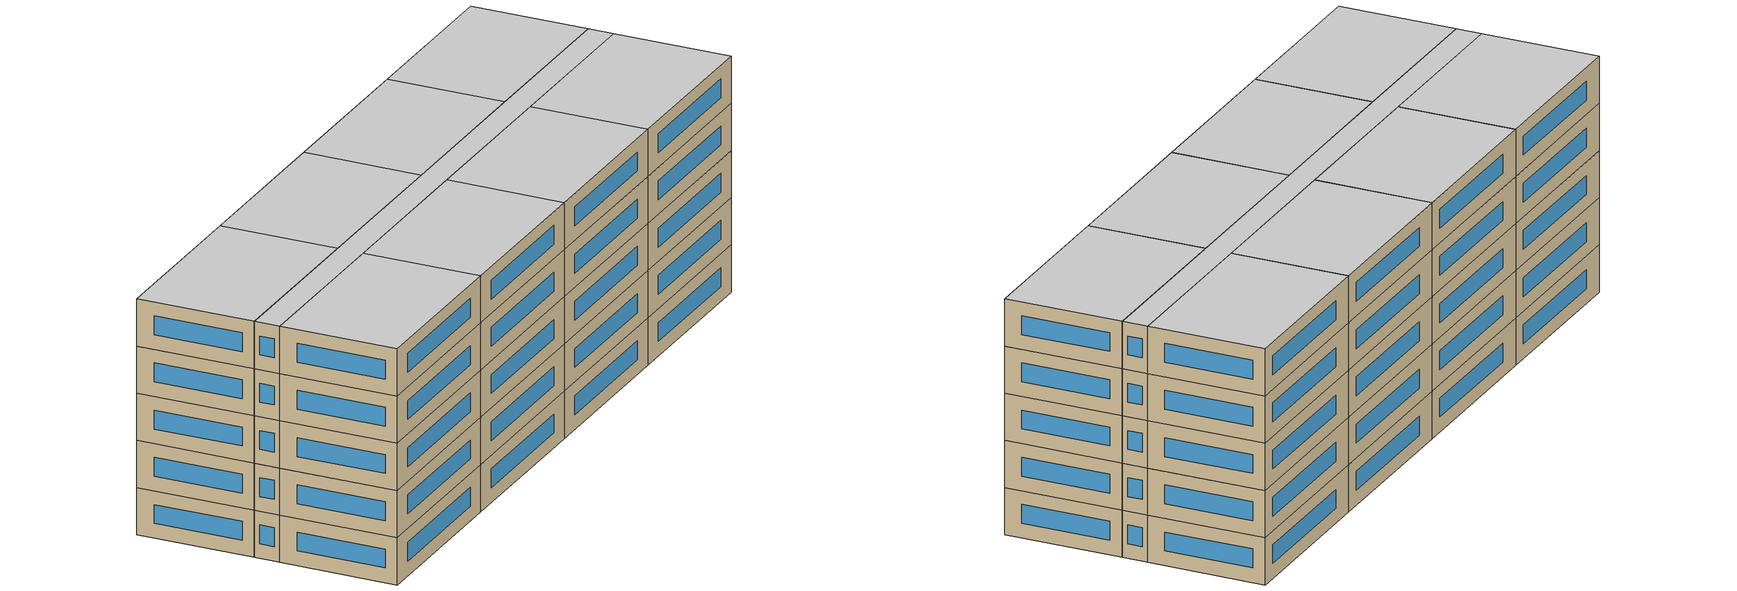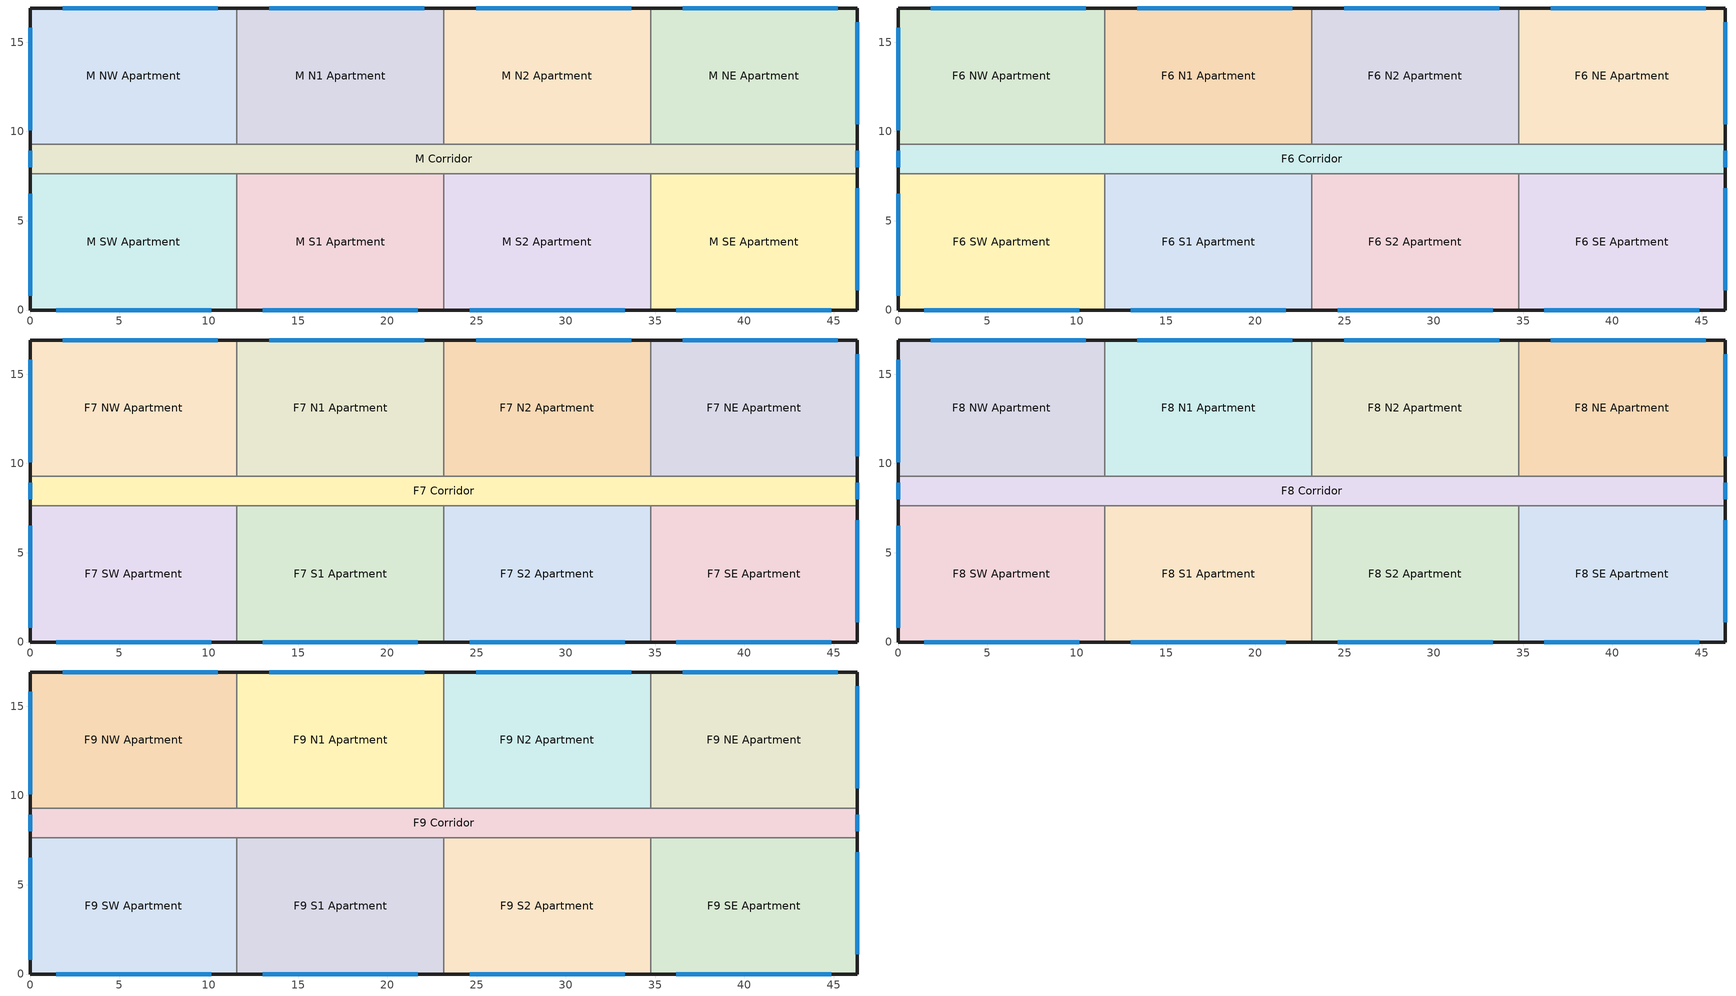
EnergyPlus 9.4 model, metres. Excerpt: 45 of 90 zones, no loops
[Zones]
M N1 Apartment
 floor to F4 N1 Apartment (int_slab_floor): 11.58,16.92 23.16,16.92 23.16,9.3 11.58,9.3 z12.19
 wall outside (res_ext_wall): 23.16,16.92 11.58,16.92 z12.19:15.24
 wall to M N2 Apartment (int_wall): 23.16,9.3 23.16,16.92 z12.19:15.24
 wall to M Corridor (int_wall): 11.58,9.3 23.16,9.3 z12.19:15.24
 window (Window_U_0.41_SHGC_0.38): 22.08,16.92 13.4,16.92 z13.15:14.36
M N2 Apartment
 floor to F4 N2 Apartment (int_slab_floor): 23.16,16.92 34.75,16.92 34.75,9.3 23.16,9.3 z12.19
 wall outside (res_ext_wall): 34.75,16.92 23.16,16.92 z12.19:15.24
 wall to M NE Apartment (int_wall): 34.75,9.3 34.75,16.92 z12.19:15.24
 wall to M Corridor (int_wall): 23.16,9.3 34.75,9.3 z12.19:15.24
 window (Window_U_0.41_SHGC_0.38): 33.66,16.92 24.98,16.92 z13.15:14.36
M NE Apartment
 floor to F4 NE Apartment (int_slab_floor): 34.75,16.92 46.33,16.92 46.33,9.3 34.75,9.3 z12.19
 wall outside (res_ext_wall): 46.33,9.3 46.33,16.92 34.75,16.92 z12.19:15.24
 wall to M Corridor (int_wall): 34.75,9.3 46.33,9.3 z12.19:15.24
 window (Window_U_0.41_SHGC_0.38): 45.25,16.92 36.56,16.92 / 46.33,10.4 46.33,16.11 z13.15:14.36
M NW Apartment
 floor to F4 NW Apartment (int_slab_floor): 0,16.92 11.58,16.92 11.58,9.3 0,9.3 z12.19
 wall outside (res_ext_wall): 11.58,16.92 0,16.92 0,9.3 z12.19:15.24
 wall to M N1 Apartment (int_wall): 11.58,9.3 11.58,16.92 z12.19:15.24
 wall to M Corridor (int_wall): 0,9.3 11.58,9.3 z12.19:15.24
 window (Window_U_0.41_SHGC_0.38): 10.5,16.92 1.81,16.92 / 0,15.8 0,10.08 z13.15:14.36
M S1 Apartment
 floor to F4 S1 Apartment (int_slab_floor): 11.58,7.62 23.16,7.62 23.16,0 11.58,0 z12.19
 wall outside (res_ext_wall): 11.58,0 23.16,0 z12.19:15.24
 wall to M S2 Apartment (int_wall): 23.16,0 23.16,7.62 z12.19:15.24
 wall to M Corridor (int_wall): 23.16,7.62 11.58,7.62 z12.19:15.24
 window (Window_U_0.41_SHGC_0.38): 13.03,0 21.72,0 z13.15:14.36
M S2 Apartment
 floor to F4 S2 Apartment (int_slab_floor): 23.16,7.62 34.75,7.62 34.75,0 23.16,0 z12.19
 wall outside (res_ext_wall): 23.16,0 34.75,0 z12.19:15.24
 wall to M SE Apartment (int_wall): 34.75,0 34.75,7.62 z12.19:15.24
 wall to M Corridor (int_wall): 34.75,7.62 23.16,7.62 z12.19:15.24
 window (Window_U_0.41_SHGC_0.38): 24.61,0 33.3,0 z13.15:14.36
M SE Apartment
 floor to F4 SE Apartment (int_slab_floor): 34.75,7.62 46.33,7.62 46.33,0 34.75,0 z12.19
 wall outside (res_ext_wall): 34.75,0 46.33,0 46.33,7.62 z12.19:15.24
 wall to M Corridor (int_wall): 46.33,7.62 34.75,7.62 z12.19:15.24
 window (Window_U_0.41_SHGC_0.38): 36.19,0 44.88,0 / 46.33,1.1 46.33,6.81 z13.15:14.36
M SW Apartment
 floor to F4 SW Apartment (int_slab_floor): 0,7.62 11.58,7.62 11.58,0 0,0 z12.19
 wall outside (res_ext_wall): 0,7.62 0,0 11.58,0 z12.19:15.24
 wall to M S1 Apartment (int_wall): 11.58,0 11.58,7.62 z12.19:15.24
 wall to M Corridor (int_wall): 11.58,7.62 0,7.62 z12.19:15.24
 window (Window_U_0.41_SHGC_0.38): 0,6.5 0,0.79 / 1.45,0 10.13,0 z13.15:14.36
M Corridor
 floor to F4 Corridor (int_slab_floor): 0,9.3 46.33,9.3 46.33,7.62 0,7.62 z12.19
 wall outside (res_ext_wall): 46.33,7.62 46.33,9.3 / 0,9.3 0,7.62 z12.19:15.24
 window (Window_U_0.41_SHGC_0.38): 0,8.91 0,8 / 46.33,8 46.33,8.91 z13.15:14.36
F6 N1 Apartment
 floor to M N1 Apartment (int_slab_floor): 11.58,16.92 23.16,16.92 23.16,9.3 11.58,9.3 z15.24
 wall outside (res_ext_wall): 23.16,16.92 11.58,16.92 z15.24:18.29
 wall to F6 N2 Apartment (int_wall): 23.16,9.3 23.16,16.92 z15.24:18.29
 wall to F6 Corridor (int_wall): 11.58,9.3 23.16,9.3 z15.24:18.29
 window (Window_U_0.41_SHGC_0.38): 22.08,16.92 13.4,16.92 z16.19:17.41
F6 N2 Apartment
 floor to M N2 Apartment (int_slab_floor): 23.16,16.92 34.75,16.92 34.75,9.3 23.16,9.3 z15.24
 wall outside (res_ext_wall): 34.75,16.92 23.16,16.92 z15.24:18.29
 wall to F6 NE Apartment (int_wall): 34.75,9.3 34.75,16.92 z15.24:18.29
 wall to F6 Corridor (int_wall): 23.16,9.3 34.75,9.3 z15.24:18.29
 window (Window_U_0.41_SHGC_0.38): 33.66,16.92 24.98,16.92 z16.19:17.41
F6 NE Apartment
 floor to M NE Apartment (int_slab_floor): 34.75,16.92 46.33,16.92 46.33,9.3 34.75,9.3 z15.24
 wall outside (res_ext_wall): 46.33,9.3 46.33,16.92 34.75,16.92 z15.24:18.29
 wall to F6 Corridor (int_wall): 34.75,9.3 46.33,9.3 z15.24:18.29
 window (Window_U_0.41_SHGC_0.38): 45.25,16.92 36.56,16.92 / 46.33,10.4 46.33,16.11 z16.19:17.41
F6 NW Apartment
 floor to M NW Apartment (int_slab_floor): 0,16.92 11.58,16.92 11.58,9.3 0,9.3 z15.24
 wall outside (res_ext_wall): 11.58,16.92 0,16.92 0,9.3 z15.24:18.29
 wall to F6 N1 Apartment (int_wall): 11.58,9.3 11.58,16.92 z15.24:18.29
 wall to F6 Corridor (int_wall): 0,9.3 11.58,9.3 z15.24:18.29
 window (Window_U_0.41_SHGC_0.38): 10.5,16.92 1.81,16.92 / 0,15.8 0,10.08 z16.19:17.41
F6 S1 Apartment
 floor to M S1 Apartment (int_slab_floor): 11.58,7.62 23.16,7.62 23.16,0 11.58,0 z15.24
 wall outside (res_ext_wall): 11.58,0 23.16,0 z15.24:18.29
 wall to F6 S2 Apartment (int_wall): 23.16,0 23.16,7.62 z15.24:18.29
 wall to F6 Corridor (int_wall): 23.16,7.62 11.58,7.62 z15.24:18.29
 window (Window_U_0.41_SHGC_0.38): 13.03,0 21.72,0 z16.19:17.41
F6 S2 Apartment
 floor to M S2 Apartment (int_slab_floor): 23.16,7.62 34.75,7.62 34.75,0 23.16,0 z15.24
 wall outside (res_ext_wall): 23.16,0 34.75,0 z15.24:18.29
 wall to F6 SE Apartment (int_wall): 34.75,0 34.75,7.62 z15.24:18.29
 wall to F6 Corridor (int_wall): 34.75,7.62 23.16,7.62 z15.24:18.29
 window (Window_U_0.41_SHGC_0.38): 24.61,0 33.3,0 z16.19:17.41
F6 SE Apartment
 floor to M SE Apartment (int_slab_floor): 34.75,7.62 46.33,7.62 46.33,0 34.75,0 z15.24
 wall outside (res_ext_wall): 34.75,0 46.33,0 46.33,7.62 z15.24:18.29
 wall to F6 Corridor (int_wall): 46.33,7.62 34.75,7.62 z15.24:18.29
 window (Window_U_0.41_SHGC_0.38): 36.19,0 44.88,0 / 46.33,1.1 46.33,6.81 z16.19:17.41
F6 SW Apartment
 floor to M SW Apartment (int_slab_floor): 0,7.62 11.58,7.62 11.58,0 0,0 z15.24
 wall outside (res_ext_wall): 0,7.62 0,0 11.58,0 z15.24:18.29
 wall to F6 S1 Apartment (int_wall): 11.58,0 11.58,7.62 z15.24:18.29
 wall to F6 Corridor (int_wall): 11.58,7.62 0,7.62 z15.24:18.29
 window (Window_U_0.41_SHGC_0.38): 0,6.5 0,0.79 / 1.45,0 10.13,0 z16.19:17.41
F6 Corridor
 floor to M Corridor (int_slab_floor): 0,9.3 46.33,9.3 46.33,7.62 0,7.62 z15.24
 wall outside (res_ext_wall): 46.33,7.62 46.33,9.3 / 0,9.3 0,7.62 z15.24:18.29
 window (Window_U_0.41_SHGC_0.38): 0,8.91 0,8 / 46.33,8 46.33,8.91 z16.19:17.41
F7 N1 Apartment
 floor to F6 N1 Apartment (int_slab_floor): 11.58,16.92 23.16,16.92 23.16,9.3 11.58,9.3 z18.29
 wall outside (res_ext_wall): 23.16,16.92 11.58,16.92 z18.29:21.33
 wall to F7 N2 Apartment (int_wall): 23.16,9.3 23.16,16.92 z18.29:21.33
 wall to F7 Corridor (int_wall): 11.58,9.3 23.16,9.3 z18.29:21.33
 window (Window_U_0.41_SHGC_0.38): 22.08,16.92 13.4,16.92 z19.24:20.46
F7 N2 Apartment
 floor to F6 N2 Apartment (int_slab_floor): 23.16,16.92 34.75,16.92 34.75,9.3 23.16,9.3 z18.29
 wall outside (res_ext_wall): 34.75,16.92 23.16,16.92 z18.29:21.33
 wall to F7 NE Apartment (int_wall): 34.75,9.3 34.75,16.92 z18.29:21.33
 wall to F7 Corridor (int_wall): 23.16,9.3 34.75,9.3 z18.29:21.33
 window (Window_U_0.41_SHGC_0.38): 33.66,16.92 24.98,16.92 z19.24:20.46
F7 NE Apartment
 floor to F6 NE Apartment (int_slab_floor): 34.75,16.92 46.33,16.92 46.33,9.3 34.75,9.3 z18.29
 wall outside (res_ext_wall): 46.33,9.3 46.33,16.92 34.75,16.92 z18.29:21.33
 wall to F7 Corridor (int_wall): 34.75,9.3 46.33,9.3 z18.29:21.33
 window (Window_U_0.41_SHGC_0.38): 45.25,16.92 36.56,16.92 / 46.33,10.4 46.33,16.11 z19.24:20.46
F7 NW Apartment
 floor to F6 NW Apartment (int_slab_floor): 0,16.92 11.58,16.92 11.58,9.3 0,9.3 z18.29
 wall outside (res_ext_wall): 11.58,16.92 0,16.92 0,9.3 z18.29:21.33
 wall to F7 N1 Apartment (int_wall): 11.58,9.3 11.58,16.92 z18.29:21.33
 wall to F7 Corridor (int_wall): 0,9.3 11.58,9.3 z18.29:21.33
 window (Window_U_0.41_SHGC_0.38): 10.5,16.92 1.81,16.92 / 0,15.8 0,10.08 z19.24:20.46
F7 S1 Apartment
 floor to F6 S1 Apartment (int_slab_floor): 11.58,7.62 23.16,7.62 23.16,0 11.58,0 z18.29
 wall outside (res_ext_wall): 11.58,0 23.16,0 z18.29:21.33
 wall to F7 S2 Apartment (int_wall): 23.16,0 23.16,7.62 z18.29:21.33
 wall to F7 Corridor (int_wall): 23.16,7.62 11.58,7.62 z18.29:21.33
 window (Window_U_0.41_SHGC_0.38): 13.03,0 21.72,0 z19.24:20.46
F7 S2 Apartment
 floor to F6 S2 Apartment (int_slab_floor): 23.16,7.62 34.75,7.62 34.75,0 23.16,0 z18.29
 wall outside (res_ext_wall): 23.16,0 34.75,0 z18.29:21.33
 wall to F7 SE Apartment (int_wall): 34.75,0 34.75,7.62 z18.29:21.33
 wall to F7 Corridor (int_wall): 34.75,7.62 23.16,7.62 z18.29:21.33
 window (Window_U_0.41_SHGC_0.38): 24.61,0 33.3,0 z19.24:20.46
F7 SE Apartment
 floor to F6 SE Apartment (int_slab_floor): 34.75,7.62 46.33,7.62 46.33,0 34.75,0 z18.29
 wall outside (res_ext_wall): 34.75,0 46.33,0 46.33,7.62 z18.29:21.33
 wall to F7 Corridor (int_wall): 46.33,7.62 34.75,7.62 z18.29:21.33
 window (Window_U_0.41_SHGC_0.38): 36.19,0 44.88,0 / 46.33,1.1 46.33,6.81 z19.24:20.46
F7 SW Apartment
 floor to F6 SW Apartment (int_slab_floor): 0,7.62 11.58,7.62 11.58,0 0,0 z18.29
 wall outside (res_ext_wall): 0,7.62 0,0 11.58,0 z18.29:21.33
 wall to F7 S1 Apartment (int_wall): 11.58,0 11.58,7.62 z18.29:21.33
 wall to F7 Corridor (int_wall): 11.58,7.62 0,7.62 z18.29:21.33
 window (Window_U_0.41_SHGC_0.38): 0,6.5 0,0.79 / 1.45,0 10.13,0 z19.24:20.46
F7 Corridor
 floor to F6 Corridor (int_slab_floor): 0,9.3 46.33,9.3 46.33,7.62 0,7.62 z18.29
 wall outside (res_ext_wall): 46.33,7.62 46.33,9.3 / 0,9.3 0,7.62 z18.29:21.33
 window (Window_U_0.41_SHGC_0.38): 0,8.91 0,8 / 46.33,8 46.33,8.91 z19.24:20.46
F8 N1 Apartment
 floor to F7 N1 Apartment (int_slab_floor): 11.58,16.92 23.16,16.92 23.16,9.3 11.58,9.3 z21.33
 wall outside (res_ext_wall): 23.16,16.92 11.58,16.92 z21.33:24.38
 wall to F8 N2 Apartment (int_wall): 23.16,9.3 23.16,16.92 z21.33:24.38
 wall to F8 Corridor (int_wall): 11.58,9.3 23.16,9.3 z21.33:24.38
 window (Window_U_0.41_SHGC_0.38): 22.08,16.92 13.4,16.92 z22.29:23.51
F8 N2 Apartment
 floor to F7 N2 Apartment (int_slab_floor): 23.16,16.92 34.75,16.92 34.75,9.3 23.16,9.3 z21.33
 wall outside (res_ext_wall): 34.75,16.92 23.16,16.92 z21.33:24.38
 wall to F8 NE Apartment (int_wall): 34.75,9.3 34.75,16.92 z21.33:24.38
 wall to F8 Corridor (int_wall): 23.16,9.3 34.75,9.3 z21.33:24.38
 window (Window_U_0.41_SHGC_0.38): 33.66,16.92 24.98,16.92 z22.29:23.51
F8 NE Apartment
 floor to F7 NE Apartment (int_slab_floor): 34.75,16.92 46.33,16.92 46.33,9.3 34.75,9.3 z21.33
 wall outside (res_ext_wall): 46.33,9.3 46.33,16.92 34.75,16.92 z21.33:24.38
 wall to F8 Corridor (int_wall): 34.75,9.3 46.33,9.3 z21.33:24.38
 window (Window_U_0.41_SHGC_0.38): 45.25,16.92 36.56,16.92 / 46.33,10.4 46.33,16.11 z22.29:23.51
F8 NW Apartment
 floor to F7 NW Apartment (int_slab_floor): 0,16.92 11.58,16.92 11.58,9.3 0,9.3 z21.33
 wall outside (res_ext_wall): 11.58,16.92 0,16.92 0,9.3 z21.33:24.38
 wall to F8 N1 Apartment (int_wall): 11.58,9.3 11.58,16.92 z21.33:24.38
 wall to F8 Corridor (int_wall): 0,9.3 11.58,9.3 z21.33:24.38
 window (Window_U_0.41_SHGC_0.38): 10.5,16.92 1.81,16.92 / 0,15.8 0,10.08 z22.29:23.51
F8 S1 Apartment
 floor to F7 S1 Apartment (int_slab_floor): 11.58,7.62 23.16,7.62 23.16,0 11.58,0 z21.33
 wall outside (res_ext_wall): 11.58,0 23.16,0 z21.33:24.38
 wall to F8 S2 Apartment (int_wall): 23.16,0 23.16,7.62 z21.33:24.38
 wall to F8 Corridor (int_wall): 23.16,7.62 11.58,7.62 z21.33:24.38
 window (Window_U_0.41_SHGC_0.38): 13.03,0 21.72,0 z22.29:23.51
F8 S2 Apartment
 floor to F7 S2 Apartment (int_slab_floor): 23.16,7.62 34.75,7.62 34.75,0 23.16,0 z21.33
 wall outside (res_ext_wall): 23.16,0 34.75,0 z21.33:24.38
 wall to F8 SE Apartment (int_wall): 34.75,0 34.75,7.62 z21.33:24.38
 wall to F8 Corridor (int_wall): 34.75,7.62 23.16,7.62 z21.33:24.38
 window (Window_U_0.41_SHGC_0.38): 24.61,0 33.3,0 z22.29:23.51
F8 SE Apartment
 floor to F7 SE Apartment (int_slab_floor): 34.75,7.62 46.33,7.62 46.33,0 34.75,0 z21.33
 wall outside (res_ext_wall): 34.75,0 46.33,0 46.33,7.62 z21.33:24.38
 wall to F8 Corridor (int_wall): 46.33,7.62 34.75,7.62 z21.33:24.38
 window (Window_U_0.41_SHGC_0.38): 36.19,0 44.88,0 / 46.33,1.1 46.33,6.81 z22.29:23.51
F8 SW Apartment
 floor to F7 SW Apartment (int_slab_floor): 0,7.62 11.58,7.62 11.58,0 0,0 z21.33
 wall outside (res_ext_wall): 0,7.62 0,0 11.58,0 z21.33:24.38
 wall to F8 S1 Apartment (int_wall): 11.58,0 11.58,7.62 z21.33:24.38
 wall to F8 Corridor (int_wall): 11.58,7.62 0,7.62 z21.33:24.38
 window (Window_U_0.41_SHGC_0.38): 0,6.5 0,0.79 / 1.45,0 10.13,0 z22.29:23.51
F8 Corridor
 floor to F7 Corridor (int_slab_floor): 0,9.3 46.33,9.3 46.33,7.62 0,7.62 z21.33
 wall outside (res_ext_wall): 46.33,7.62 46.33,9.3 / 0,9.3 0,7.62 z21.33:24.38
 window (Window_U_0.41_SHGC_0.38): 0,8.91 0,8 / 46.33,8 46.33,8.91 z22.29:23.51
F9 N1 Apartment
 floor to F8 N1 Apartment (int_slab_floor): 11.58,16.92 23.16,16.92 23.16,9.3 11.58,9.3 z24.38
 wall outside (res_ext_wall): 23.16,16.92 11.58,16.92 z24.38:27.43
 wall to F9 N2 Apartment (int_wall): 23.16,9.3 23.16,16.92 z24.38:27.43
 wall to F9 Corridor (int_wall): 11.58,9.3 23.16,9.3 z24.38:27.43
 window (Window_U_0.41_SHGC_0.38): 22.08,16.92 13.4,16.92 z25.34:26.56
 ceiling to T N1 Apartment (int_slab_ceiling): 23.16,9.3 23.16,16.92 11.58,16.92 11.58,9.3 z27.43
F9 N2 Apartment
 floor to F8 N2 Apartment (int_slab_floor): 23.16,16.92 34.75,16.92 34.75,9.3 23.16,9.3 z24.38
 wall outside (res_ext_wall): 34.75,16.92 23.16,16.92 z24.38:27.43
 wall to F9 NE Apartment (int_wall): 34.75,9.3 34.75,16.92 z24.38:27.43
 wall to F9 Corridor (int_wall): 23.16,9.3 34.75,9.3 z24.38:27.43
 window (Window_U_0.41_SHGC_0.38): 33.66,16.92 24.98,16.92 z25.34:26.56
 ceiling to T N2 Apartment (int_slab_ceiling): 34.75,9.3 34.75,16.92 23.16,16.92 23.16,9.3 z27.43
F9 NE Apartment
 floor to F8 NE Apartment (int_slab_floor): 34.75,16.92 46.33,16.92 46.33,9.3 34.75,9.3 z24.38
 wall outside (res_ext_wall): 46.33,9.3 46.33,16.92 34.75,16.92 z24.38:27.43
 wall to F9 Corridor (int_wall): 34.75,9.3 46.33,9.3 z24.38:27.43
 window (Window_U_0.41_SHGC_0.38): 45.25,16.92 36.56,16.92 / 46.33,10.4 46.33,16.11 z25.34:26.56
 ceiling to T NE Apartment (int_slab_ceiling): 46.33,9.3 46.33,16.92 34.75,16.92 34.75,9.3 z27.43
F9 NW Apartment
 floor to F8 NW Apartment (int_slab_floor): 0,16.92 11.58,16.92 11.58,9.3 0,9.3 z24.38
 wall outside (res_ext_wall): 11.58,16.92 0,16.92 0,9.3 z24.38:27.43
 wall to F9 N1 Apartment (int_wall): 11.58,9.3 11.58,16.92 z24.38:27.43
 wall to F9 Corridor (int_wall): 0,9.3 11.58,9.3 z24.38:27.43
 window (Window_U_0.41_SHGC_0.38): 10.5,16.92 1.81,16.92 / 0,15.8 0,10.08 z25.34:26.56
 ceiling to T NW Apartment (int_slab_ceiling): 11.58,9.3 11.58,16.92 0,16.92 0,9.3 z27.43
F9 S1 Apartment
 floor to F8 S1 Apartment (int_slab_floor): 11.58,7.62 23.16,7.62 23.16,0 11.58,0 z24.38
 wall outside (res_ext_wall): 11.58,0 23.16,0 z24.38:27.43
 wall to F9 S2 Apartment (int_wall): 23.16,0 23.16,7.62 z24.38:27.43
 wall to F9 Corridor (int_wall): 23.16,7.62 11.58,7.62 z24.38:27.43
 window (Window_U_0.41_SHGC_0.38): 13.03,0 21.72,0 z25.34:26.56
 ceiling to T S1 Apartment (int_slab_ceiling): 23.16,0 23.16,7.62 11.58,7.62 11.58,0 z27.43
F9 S2 Apartment
 floor to F8 S2 Apartment (int_slab_floor): 23.16,7.62 34.75,7.62 34.75,0 23.16,0 z24.38
 wall outside (res_ext_wall): 23.16,0 34.75,0 z24.38:27.43
 wall to F9 SE Apartment (int_wall): 34.75,0 34.75,7.62 z24.38:27.43
 wall to F9 Corridor (int_wall): 34.75,7.62 23.16,7.62 z24.38:27.43
 window (Window_U_0.41_SHGC_0.38): 24.61,0 33.3,0 z25.34:26.56
 ceiling to T S2 Apartment (int_slab_ceiling): 34.75,0 34.75,7.62 23.16,7.62 23.16,0 z27.43
F9 SE Apartment
 floor to F8 SE Apartment (int_slab_floor): 34.75,7.62 46.33,7.62 46.33,0 34.75,0 z24.38
 wall outside (res_ext_wall): 34.75,0 46.33,0 46.33,7.62 z24.38:27.43
 wall to F9 Corridor (int_wall): 46.33,7.62 34.75,7.62 z24.38:27.43
 window (Window_U_0.41_SHGC_0.38): 36.19,0 44.88,0 / 46.33,1.1 46.33,6.81 z25.34:26.56
 ceiling to T SE Apartment (int_slab_ceiling): 46.33,0 46.33,7.62 34.75,7.62 34.75,0 z27.43
F9 SW Apartment
 floor to F8 SW Apartment (int_slab_floor): 0,7.62 11.58,7.62 11.58,0 0,0 z24.38
 wall outside (res_ext_wall): 0,7.62 0,0 11.58,0 z24.38:27.43
 wall to F9 S1 Apartment (int_wall): 11.58,0 11.58,7.62 z24.38:27.43
 wall to F9 Corridor (int_wall): 11.58,7.62 0,7.62 z24.38:27.43
 window (Window_U_0.41_SHGC_0.38): 0,6.5 0,0.79 / 1.45,0 10.13,0 z25.34:26.56
 ceiling to T SW Apartment (int_slab_ceiling): 11.58,0 11.58,7.62 0,7.62 0,0 z27.43
F9 Corridor
 floor to F8 Corridor (int_slab_floor): 0,9.3 46.33,9.3 46.33,7.62 0,7.62 z24.38
 wall outside (res_ext_wall): 46.33,7.62 46.33,9.3 / 0,9.3 0,7.62 z24.38:27.43
 window (Window_U_0.41_SHGC_0.38): 0,8.91 0,8 / 46.33,8 46.33,8.91 z25.34:26.56
 ceiling to T Corridor (int_slab_ceiling): 46.33,7.62 46.33,9.3 0,9.3 0,7.62 z27.43
[Building]
High-Rise Apartment: Loads convergence tolerance value=0.04; Maximum number of warmup days=25; Minimum number of warmup days=6; North axis=0; Solar distribution=FullInteriorAndExterior; Temperature convergence tolerance value=0.2; Terrain=City
[Site:GroundTemperature:BuildingSurface]
20.31, 20.26, 20.3, 20.32, 20.42, 22.72, 23.17, 23.28, 23.32, 21.04, 20.61, 20.42
[Site:Location]
Denver-Aurora-Buckley.AFB_CO_USA WMO=724695: Elevation=1726; Latitude=39.72; Longitude=-104.75; Time zone=-7
[Site:WaterMainsTemperature]
Annual average outdoor air temperature=9.95; Calculation method=Correlation; Maximum difference in monthly average outdoor air temperatures=23.7
[SizingPeriod:DesignDay] Barometric pressure=82237; Day of month=21; Daylight saving time indicator=No; Dry bulb temperature range modifier type=DefaultMultipliers; Humidity condition type=WetBulb; Rain indicator=No; Snow indicator=No
Name | Ashrae clear sky optical depth for beam irradiance taub | Ashrae clear sky optical depth for diffuse irradiance taud | Daily dry bulb temperature range | Day type | Maximum dry bulb temperature | Month | Solar model indicator | Wetbulb or dewpoint at maximum dry bulb | Wind direction | Wind speed | Sky clearness
Denver-Aurora-Buckley.AFB_CO_USA Ann Clg .4% Condns DB=>MWB | 0.423 | 2.02 | 14.8 | SummerDesignDay | 33.9 | 7 | ASHRAETau | 15 | 30 | 3.6
Denver-Aurora-Buckley.AFB_CO_USA Ann Htg 99.6% Condns DB |  |  | 0 | WinterDesignDay | -17.9 | 12 | ASHRAEClearSky | -17.9 | 180 | 2.5 | 0
[Construction]
InteriorFurnishings: Std Wood 6inch
Window_U_0.41_SHGC_0.38: Glass_8652_LayerAvg, Gap_1_W_0_0127, Glass_102_LayerAvg
int_slab_ceiling: CP02 CARPET PAD, 100mm Normalweight concrete floor
int_slab_floor: 100mm Normalweight concrete floor, CP02 CARPET PAD
int_wall: G01 13mm gypsum board, G01 13mm gypsum board
res_ext_wall: F07 25mm stucco, G01 16mm gypsum board, Res_Exterior_Wall_Insulation, G01 16mm gypsum board
[Material]
Name | Conductivity | Density | Roughness | Specific heat | Thickness | Solar absorptance | Thermal absorptance | Visible absorptance
100mm Normalweight concrete floor | 2.31 | 2322 | MediumRough | 832 | 0.1016
F07 25mm stucco | 0.72 | 1856 | Smooth | 840 | 0.0254 | 0.7 | 0.9 | 0.7
G01 13mm gypsum board | 0.16 | 800 | Smooth | 1090 | 0.0127 | 0.7 | 0.9 | 0.5
G01 16mm gypsum board | 0.16 | 800 | MediumSmooth | 1090 | 0.0159
Std Wood 6inch | 0.12 | 540 | MediumSmooth | 1210 | 0.15 | 0.7 | 0.9 | 0.7
[Material:NoMass] Solar absorptance=0.7; Thermal absorptance=0.9
Name | Roughness | Thermal resistance | Visible absorptance
CP02 CARPET PAD | VeryRough | 0.21648 | 0.8
Res_Exterior_Wall_Insulation | MediumSmooth | 2.81828 | 0.7
[WindowMaterial:Gas]
Gap_1_W_0_0127: Gas type=Air; Thickness=0.0127
[WindowMaterial:Glazing] Front side infrared hemispherical emissivity=0.84; Infrared transmittance at normal incidence=0; Optical data type=SpectralAverage
Name | Back side infrared hemispherical emissivity | Back side solar reflectance at normal incidence | Back side visible reflectance at normal incidence | Conductivity | Front side solar reflectance at normal incidence | Front side visible reflectance at normal incidence | Solar transmittance at normal incidence | Thickness | Visible transmittance at normal incidence
Glass_102_LayerAvg | 0.84 | 0.0748545 | 0.082564 | 1 | 0.0747638 | 0.082563 | 0.833848 | 0.003048 | 0.89926
Glass_8652_LayerAvg | 0.39 | 0.462105 | 0.306829 | 0.962 | 0.298987 | 0.209449 | 0.343691 | 0.003059 | 0.487937
[ElectricEquipment] Design level calculation method=Watts/Area; End use subcategory=MiscPlug; Fraction latent=0; Fraction lost=0; Fraction radiant=0.5; Schedule=EQP_APT_SCH; Watts per zone floor area=6.67
Name | Zone or zonelist
F6 N1 Apartment_Plug_MN1_Equip | F6 N1 Apartment
F6 N2 Apartment_Plug_MN2_Equip | F6 N2 Apartment
F6 NE Apartment_Plug_MNE_Equip | F6 NE Apartment
F6 NW Apartment_Plug_MNW_Equip | F6 NW Apartment
F6 S1 Apartment_Plug_MS1_Equip | F6 S1 Apartment
F6 S2 Apartment_Plug_MS2_Equip | F6 S2 Apartment
F6 SE Apartment_Plug_MSE_Equip | F6 SE Apartment
F6 SW Apartment_Plug_MSW_Equip | F6 SW Apartment
F7 N1 Apartment_Plug_MN1_Equip | F7 N1 Apartment
F7 N2 Apartment_Plug_MN2_Equip | F7 N2 Apartment
F7 NE Apartment_Plug_MNE_Equip | F7 NE Apartment
F7 NW Apartment_Plug_MNW_Equip | F7 NW Apartment
F7 S1 Apartment_Plug_MS1_Equip | F7 S1 Apartment
F7 S2 Apartment_Plug_MS2_Equip | F7 S2 Apartment
F7 SE Apartment_Plug_MSE_Equip | F7 SE Apartment
F7 SW Apartment_Plug_MSW_Equip | F7 SW Apartment
F8 N1 Apartment_Plug_MN1_Equip | F8 N1 Apartment
F8 N2 Apartment_Plug_MN2_Equip | F8 N2 Apartment
F8 NE Apartment_Plug_MNE_Equip | F8 NE Apartment
F8 NW Apartment_Plug_MNW_Equip | F8 NW Apartment
F8 S1 Apartment_Plug_MS1_Equip | F8 S1 Apartment
F8 S2 Apartment_Plug_MS2_Equip | F8 S2 Apartment
F8 SE Apartment_Plug_MSE_Equip | F8 SE Apartment
F8 SW Apartment_Plug_MSW_Equip | F8 SW Apartment
F9 N1 Apartment_Plug_MN1_Equip | F9 N1 Apartment
F9 N2 Apartment_Plug_MN2_Equip | F9 N2 Apartment
F9 NE Apartment_Plug_MNE_Equip | F9 NE Apartment
F9 NW Apartment_Plug_MNW_Equip | F9 NW Apartment
F9 S1 Apartment_Plug_MS1_Equip | F9 S1 Apartment
F9 S2 Apartment_Plug_MS2_Equip | F9 S2 Apartment
F9 SE Apartment_Plug_MSE_Equip | F9 SE Apartment
F9 SW Apartment_Plug_MSW_Equip | F9 SW Apartment
M N1 Apartment_Plug_MN1_Equip | M N1 Apartment
M N2 Apartment_Plug_MN2_Equip | M N2 Apartment
M NE Apartment_Plug_MNE_Equip | M NE Apartment
M NW Apartment_Plug_MNW_Equip | M NW Apartment
M S1 Apartment_Plug_MS1_Equip | M S1 Apartment
M S2 Apartment_Plug_MS2_Equip | M S2 Apartment
M SE Apartment_Plug_MSE_Equip | M SE Apartment
M SW Apartment_Plug_MSW_Equip | M SW Apartment
[EnergyManagementSystem:Program]
Vent_Program_N_Apartments: Set Vent_Setback_Flag = 1; IF (M_N1_Apartment_Sliding_Door_Ventilation_Sensor > 0) && (Vent_Setback_Flag == 1); SET N_Apartment_CLGSETP_Vent_CTRL = 32.22; SET N_Apartment_HTGSETP_Vent_CTRL = 12.78; ELSE; SET N_Apartment_CLGSETP_Vent_CTRL = null; SET N_Apartment_HTGSETP_Vent_CTRL = null; ENDIF
[Exterior:Lights]
Facade Lighting: Control option=AstronomicalClock; Design level=7504.3; End use subcategory=General; Schedule=Exterior_Lgt_ALWAYS_ON
[InternalMass] Construction=InteriorFurnishings; Surface area=176.4981
Name | Zone or zonelist
F6 N1 Apartment_InternalMass_1 | F6 N1 Apartment
F6 N2 Apartment_InternalMass_1 | F6 N2 Apartment
F6 NE Apartment_InternalMass_1 | F6 NE Apartment
F6 NW Apartment_InternalMass_1 | F6 NW Apartment
F6 S1 Apartment_InternalMass_1 | F6 S1 Apartment
F6 S2 Apartment_InternalMass_1 | F6 S2 Apartment
F6 SE Apartment_InternalMass_1 | F6 SE Apartment
F6 SW Apartment_InternalMass_1 | F6 SW Apartment
F7 N1 Apartment_InternalMass_1 | F7 N1 Apartment
F7 N2 Apartment_InternalMass_1 | F7 N2 Apartment
F7 NE Apartment_InternalMass_1 | F7 NE Apartment
F7 NW Apartment_InternalMass_1 | F7 NW Apartment
F7 S1 Apartment_InternalMass_1 | F7 S1 Apartment
F7 S2 Apartment_InternalMass_1 | F7 S2 Apartment
F7 SE Apartment_InternalMass_1 | F7 SE Apartment
F7 SW Apartment_InternalMass_1 | F7 SW Apartment
F8 N1 Apartment_InternalMass_1 | F8 N1 Apartment
F8 N2 Apartment_InternalMass_1 | F8 N2 Apartment
F8 NE Apartment_InternalMass_1 | F8 NE Apartment
F8 NW Apartment_InternalMass_1 | F8 NW Apartment
F8 S1 Apartment_InternalMass_1 | F8 S1 Apartment
F8 S2 Apartment_InternalMass_1 | F8 S2 Apartment
F8 SE Apartment_InternalMass_1 | F8 SE Apartment
F8 SW Apartment_InternalMass_1 | F8 SW Apartment
F9 N1 Apartment_InternalMass_1 | F9 N1 Apartment
F9 N2 Apartment_InternalMass_1 | F9 N2 Apartment
F9 NE Apartment_InternalMass_1 | F9 NE Apartment
F9 NW Apartment_InternalMass_1 | F9 NW Apartment
F9 S1 Apartment_InternalMass_1 | F9 S1 Apartment
F9 S2 Apartment_InternalMass_1 | F9 S2 Apartment
F9 SE Apartment_InternalMass_1 | F9 SE Apartment
F9 SW Apartment_InternalMass_1 | F9 SW Apartment
M N1 Apartment_InternalMass_1 | M N1 Apartment
M N2 Apartment_InternalMass_1 | M N2 Apartment
M NE Apartment_InternalMass_1 | M NE Apartment
M NW Apartment_InternalMass_1 | M NW Apartment
M S1 Apartment_InternalMass_1 | M S1 Apartment
M S2 Apartment_InternalMass_1 | M S2 Apartment
M SE Apartment_InternalMass_1 | M SE Apartment
M SW Apartment_InternalMass_1 | M SW Apartment
[Lights] Design level calculation method=Watts/Area; Fraction radiant=0.6; Fraction replaceable=1; Fraction visible=0.2; Return air fraction=0; Return air fraction calculated from plenum temperature=No
Name | Zone or zonelist | End use subcategory | Schedule | Watts per zone floor area
F6 Corridor_Lights_hardwired | F6 Corridor | GeneralLights | LTG_COR_SCH | 8.52502
F6 N1 Apartment_Lights_hardwired | F6 N1 Apartment | GeneralLights | LTG_APT_SCH | 6.45835
F6 N1 Apartment_Lights_plugin | F6 N1 Apartment | GeneralLights-plugin | LTG_APT_SCH | 2.90626
F6 N2 Apartment_Lights_hardwired | F6 N2 Apartment | GeneralLights | LTG_APT_SCH | 6.45835
F6 N2 Apartment_Lights_plugin | F6 N2 Apartment | GeneralLights-plugin | LTG_APT_SCH | 2.90626
F6 NE Apartment_Lights_hardwired | F6 NE Apartment | GeneralLights | LTG_APT_SCH | 6.45835
F6 NE Apartment_Lights_plugin | F6 NE Apartment | GeneralLights-plugin | LTG_APT_SCH | 2.90626
F6 NW Apartment_Lights_hardwired | F6 NW Apartment | GeneralLights | LTG_APT_SCH | 6.45835
F6 NW Apartment_Lights_plugin | F6 NW Apartment | GeneralLights-plugin | LTG_APT_SCH | 2.90626
F6 S1 Apartment_Lights_hardwired | F6 S1 Apartment | GeneralLights | LTG_APT_SCH | 6.45835
F6 S1 Apartment_Lights_plugin | F6 S1 Apartment | GeneralLights-plugin | LTG_APT_SCH | 2.90626
F6 S2 Apartment_Lights_hardwired | F6 S2 Apartment | GeneralLights | LTG_APT_SCH | 6.45835
F6 S2 Apartment_Lights_plugin | F6 S2 Apartment | GeneralLights-plugin | LTG_APT_SCH | 2.90626
F6 SE Apartment_Lights_hardwired | F6 SE Apartment | GeneralLights | LTG_APT_SCH | 6.45835
F6 SE Apartment_Lights_plugin | F6 SE Apartment | GeneralLights-plugin | LTG_APT_SCH | 2.90626
F6 SW Apartment_Lights_hardwired | F6 SW Apartment | GeneralLights | LTG_APT_SCH | 6.45835
F6 SW Apartment_Lights_plugin | F6 SW Apartment | GeneralLights-plugin | LTG_APT_SCH | 2.90626
F7 Corridor_Lights_hardwired | F7 Corridor | GeneralLights | LTG_COR_SCH | 8.52502
F7 N1 Apartment_Lights_hardwired | F7 N1 Apartment | GeneralLights | LTG_APT_SCH | 6.45835
F7 N1 Apartment_Lights_plugin | F7 N1 Apartment | GeneralLights-plugin | LTG_APT_SCH | 2.90626
F7 N2 Apartment_Lights_hardwired | F7 N2 Apartment | GeneralLights | LTG_APT_SCH | 6.45835
F7 N2 Apartment_Lights_plugin | F7 N2 Apartment | GeneralLights-plugin | LTG_APT_SCH | 2.90626
F7 NE Apartment_Lights_hardwired | F7 NE Apartment | GeneralLights | LTG_APT_SCH | 6.45835
F7 NE Apartment_Lights_plugin | F7 NE Apartment | GeneralLights-plugin | LTG_APT_SCH | 2.90626
F7 NW Apartment_Lights_hardwired | F7 NW Apartment | GeneralLights | LTG_APT_SCH | 6.45835
F7 NW Apartment_Lights_plugin | F7 NW Apartment | GeneralLights-plugin | LTG_APT_SCH | 2.90626
F7 S1 Apartment_Lights_hardwired | F7 S1 Apartment | GeneralLights | LTG_APT_SCH | 6.45835
F7 S1 Apartment_Lights_plugin | F7 S1 Apartment | GeneralLights-plugin | LTG_APT_SCH | 2.90626
F7 S2 Apartment_Lights_hardwired | F7 S2 Apartment | GeneralLights | LTG_APT_SCH | 6.45835
F7 S2 Apartment_Lights_plugin | F7 S2 Apartment | GeneralLights-plugin | LTG_APT_SCH | 2.90626
F7 SE Apartment_Lights_hardwired | F7 SE Apartment | GeneralLights | LTG_APT_SCH | 6.45835
F7 SE Apartment_Lights_plugin | F7 SE Apartment | GeneralLights-plugin | LTG_APT_SCH | 2.90626
F7 SW Apartment_Lights_hardwired | F7 SW Apartment | GeneralLights | LTG_APT_SCH | 6.45835
F7 SW Apartment_Lights_plugin | F7 SW Apartment | GeneralLights-plugin | LTG_APT_SCH | 2.90626
F8 Corridor_Lights_hardwired | F8 Corridor | GeneralLights | LTG_COR_SCH | 8.52502
F8 N1 Apartment_Lights_hardwired | F8 N1 Apartment | GeneralLights | LTG_APT_SCH | 6.45835
F8 N1 Apartment_Lights_plugin | F8 N1 Apartment | GeneralLights-plugin | LTG_APT_SCH | 2.90626
F8 N2 Apartment_Lights_hardwired | F8 N2 Apartment | GeneralLights | LTG_APT_SCH | 6.45835
F8 N2 Apartment_Lights_plugin | F8 N2 Apartment | GeneralLights-plugin | LTG_APT_SCH | 2.90626
F8 NE Apartment_Lights_hardwired | F8 NE Apartment | GeneralLights | LTG_APT_SCH | 6.45835
F8 NE Apartment_Lights_plugin | F8 NE Apartment | GeneralLights-plugin | LTG_APT_SCH | 2.90626
F8 NW Apartment_Lights_hardwired | F8 NW Apartment | GeneralLights | LTG_APT_SCH | 6.45835
F8 NW Apartment_Lights_plugin | F8 NW Apartment | GeneralLights-plugin | LTG_APT_SCH | 2.90626
F8 S1 Apartment_Lights_hardwired | F8 S1 Apartment | GeneralLights | LTG_APT_SCH | 6.45835
F8 S1 Apartment_Lights_plugin | F8 S1 Apartment | GeneralLights-plugin | LTG_APT_SCH | 2.90626
F8 S2 Apartment_Lights_hardwired | F8 S2 Apartment | GeneralLights | LTG_APT_SCH | 6.45835
F8 S2 Apartment_Lights_plugin | F8 S2 Apartment | GeneralLights-plugin | LTG_APT_SCH | 2.90626
F8 SE Apartment_Lights_hardwired | F8 SE Apartment | GeneralLights | LTG_APT_SCH | 6.45835
F8 SE Apartment_Lights_plugin | F8 SE Apartment | GeneralLights-plugin | LTG_APT_SCH | 2.90626
F8 SW Apartment_Lights_hardwired | F8 SW Apartment | GeneralLights | LTG_APT_SCH | 6.45835
F8 SW Apartment_Lights_plugin | F8 SW Apartment | GeneralLights-plugin | LTG_APT_SCH | 2.90626
F9 Corridor_Lights_hardwired | F9 Corridor | GeneralLights | LTG_COR_SCH | 8.52502
F9 N1 Apartment_Lights_hardwired | F9 N1 Apartment | GeneralLights | LTG_APT_SCH | 6.45835
F9 N1 Apartment_Lights_plugin | F9 N1 Apartment | GeneralLights-plugin | LTG_APT_SCH | 2.90626
F9 N2 Apartment_Lights_hardwired | F9 N2 Apartment | GeneralLights | LTG_APT_SCH | 6.45835
F9 N2 Apartment_Lights_plugin | F9 N2 Apartment | GeneralLights-plugin | LTG_APT_SCH | 2.90626
F9 NE Apartment_Lights_hardwired | F9 NE Apartment | GeneralLights | LTG_APT_SCH | 6.45835
F9 NE Apartment_Lights_plugin | F9 NE Apartment | GeneralLights-plugin | LTG_APT_SCH | 2.90626
F9 NW Apartment_Lights_hardwired | F9 NW Apartment | GeneralLights | LTG_APT_SCH | 6.45835
F9 NW Apartment_Lights_plugin | F9 NW Apartment | GeneralLights-plugin | LTG_APT_SCH | 2.90626
F9 S1 Apartment_Lights_hardwired | F9 S1 Apartment | GeneralLights | LTG_APT_SCH | 6.45835
F9 S1 Apartment_Lights_plugin | F9 S1 Apartment | GeneralLights-plugin | LTG_APT_SCH | 2.90626
F9 S2 Apartment_Lights_hardwired | F9 S2 Apartment | GeneralLights | LTG_APT_SCH | 6.45835
F9 S2 Apartment_Lights_plugin | F9 S2 Apartment | GeneralLights-plugin | LTG_APT_SCH | 2.90626
F9 SE Apartment_Lights_hardwired | F9 SE Apartment | GeneralLights | LTG_APT_SCH | 6.45835
F9 SE Apartment_Lights_plugin | F9 SE Apartment | GeneralLights-plugin | LTG_APT_SCH | 2.90626
F9 SW Apartment_Lights_hardwired | F9 SW Apartment | GeneralLights | LTG_APT_SCH | 6.45835
F9 SW Apartment_Lights_plugin | F9 SW Apartment | GeneralLights-plugin | LTG_APT_SCH | 2.90626
M Corridor_Lights_hardwired | M Corridor | GeneralLights | LTG_COR_SCH | 8.52502
M Corridor_Lights_plugin | M Corridor | GeneralLights-plugin | LTG_COR_SCH | 8.52502
M N1 Apartment_Lights_hardwired | M N1 Apartment | GeneralLights | LTG_APT_SCH | 6.45835
M N1 Apartment_Lights_plugin | M N1 Apartment | GeneralLights-plugin | LTG_APT_SCH | 2.90626
M N2 Apartment_Lights_hardwired | M N2 Apartment | GeneralLights | LTG_APT_SCH | 6.45835
M N2 Apartment_Lights_plugin | M N2 Apartment | GeneralLights-plugin | LTG_APT_SCH | 2.90626
M NE Apartment_Lights_hardwired | M NE Apartment | GeneralLights | LTG_APT_SCH | 6.45835
M NE Apartment_Lights_plugin | M NE Apartment | GeneralLights-plugin | LTG_APT_SCH | 2.90626
M NW Apartment_Lights_hardwired | M NW Apartment | GeneralLights | LTG_APT_SCH | 6.45835
M NW Apartment_Lights_plugin | M NW Apartment | GeneralLights-plugin | LTG_APT_SCH | 2.90626
M S1 Apartment_Lights_hardwired | M S1 Apartment | GeneralLights | LTG_APT_SCH | 6.45835
M S1 Apartment_Lights_plugin | M S1 Apartment | GeneralLights-plugin | LTG_APT_SCH | 2.90626
M S2 Apartment_Lights_hardwired | M S2 Apartment | GeneralLights | LTG_APT_SCH | 6.45835
M S2 Apartment_Lights_plugin | M S2 Apartment | GeneralLights-plugin | LTG_APT_SCH | 2.90626
M SE Apartment_Lights_hardwired | M SE Apartment | GeneralLights | LTG_APT_SCH | 6.45835
M SE Apartment_Lights_plugin | M SE Apartment | GeneralLights-plugin | LTG_APT_SCH | 2.90626
M SW Apartment_Lights_hardwired | M SW Apartment | GeneralLights | LTG_APT_SCH | 6.45835
M SW Apartment_Lights_plugin | M SW Apartment | GeneralLights-plugin | LTG_APT_SCH | 2.90626
[People] Activity level schedule=Activity Schedule; Fraction radiant=0.3; Number of people=2.5; Number of people calculation method=People; Number of people schedule=OCC_APT_SCH; Sensible heat fraction=Autocalculate
Name | Zone or zonelist
F6 N1 Apartment People | F6 N1 Apartment
F6 N2 Apartment People | F6 N2 Apartment
F6 NE Apartment People | F6 NE Apartment
F6 NW Apartment People | F6 NW Apartment
F6 S1 Apartment People | F6 S1 Apartment
F6 S2 Apartment People | F6 S2 Apartment
F6 SE Apartment People | F6 SE Apartment
F6 SW Apartment People | F6 SW Apartment
F7 N1 Apartment People | F7 N1 Apartment
F7 N2 Apartment People | F7 N2 Apartment
F7 NE Apartment People | F7 NE Apartment
F7 NW Apartment People | F7 NW Apartment
F7 S1 Apartment People | F7 S1 Apartment
F7 S2 Apartment People | F7 S2 Apartment
F7 SE Apartment People | F7 SE Apartment
F7 SW Apartment People | F7 SW Apartment
F8 N1 Apartment People | F8 N1 Apartment
F8 N2 Apartment People | F8 N2 Apartment
F8 NE Apartment People | F8 NE Apartment
F8 NW Apartment People | F8 NW Apartment
F8 S1 Apartment People | F8 S1 Apartment
F8 S2 Apartment People | F8 S2 Apartment
F8 SE Apartment People | F8 SE Apartment
F8 SW Apartment People | F8 SW Apartment
F9 N1 Apartment People | F9 N1 Apartment
F9 N2 Apartment People | F9 N2 Apartment
F9 NE Apartment People | F9 NE Apartment
F9 NW Apartment People | F9 NW Apartment
F9 S1 Apartment People | F9 S1 Apartment
F9 S2 Apartment People | F9 S2 Apartment
F9 SE Apartment People | F9 SE Apartment
F9 SW Apartment People | F9 SW Apartment
M N1 Apartment People | M N1 Apartment
M N2 Apartment People | M N2 Apartment
M NE Apartment People | M NE Apartment
M NW Apartment People | M NW Apartment
M S1 Apartment People | M S1 Apartment
M S2 Apartment People | M S2 Apartment
M SE Apartment People | M SE Apartment
M SW Apartment People | M SW Apartment
[Zone] Ceiling height=-9999; Floor area=Autocalculate; Multiplier=1; Part of total floor area=Yes; Type=1; Volume=Autocalculate
F6 Corridor; F6 N1 Apartment; F6 N2 Apartment; F6 NE Apartment; F6 NW Apartment; F6 S1 Apartment; F6 S2 Apartment; F6 SE Apartment; F6 SW Apartment; F7 Corridor; F7 N1 Apartment; F7 N2 Apartment; F7 NE Apartment; F7 NW Apartment; F7 S1 Apartment; F7 S2 Apartment; F7 SE Apartment; F7 SW Apartment; F8 Corridor; F8 N1 Apartment; F8 N2 Apartment; F8 NE Apartment; F8 NW Apartment; F8 S1 Apartment; F8 S2 Apartment; F8 SE Apartment; F8 SW Apartment; F9 Corridor; F9 N1 Apartment; F9 N2 Apartment; F9 NE Apartment; F9 NW Apartment; F9 S1 Apartment; F9 S2 Apartment; F9 SE Apartment; F9 SW Apartment; M Corridor; M N1 Apartment; M N2 Apartment; M NE Apartment; M NW Apartment; M S1 Apartment; M S2 Apartment; M SE Apartment; M SW Apartment
[ZoneInfiltration:DesignFlowRate] Constant term coefficient=0; Design flow rate calculation method=Flow/ExteriorArea; Flow per exterior surface area=0.00056896; Schedule=INF_APT_SCH; Temperature term coefficient=0; Velocity squared term coefficient=0; Velocity term coefficient=0.224
Name | Zone or zonelist
F6 Corridor_Infiltration | F6 Corridor
F6 N1 Apartment_Infiltration | F6 N1 Apartment
F6 N2 Apartment_Infiltration | F6 N2 Apartment
F6 NE Apartment_Infiltration | F6 NE Apartment
F6 NW Apartment_Infiltration | F6 NW Apartment
F6 S1 Apartment_Infiltration | F6 S1 Apartment
F6 S2 Apartment_Infiltration | F6 S2 Apartment
F6 SE Apartment_Infiltration | F6 SE Apartment
F6 SW Apartment_Infiltration | F6 SW Apartment
F7 Corridor_Infiltration | F7 Corridor
F7 N1 Apartment_Infiltration | F7 N1 Apartment
F7 N2 Apartment_Infiltration | F7 N2 Apartment
F7 NE Apartment_Infiltration | F7 NE Apartment
F7 NW Apartment_Infiltration | F7 NW Apartment
F7 S1 Apartment_Infiltration | F7 S1 Apartment
F7 S2 Apartment_Infiltration | F7 S2 Apartment
F7 SE Apartment_Infiltration | F7 SE Apartment
F7 SW Apartment_Infiltration | F7 SW Apartment
F8 Corridor_Infiltration | F8 Corridor
F8 N1 Apartment_Infiltration | F8 N1 Apartment
F8 N2 Apartment_Infiltration | F8 N2 Apartment
F8 NE Apartment_Infiltration | F8 NE Apartment
F8 NW Apartment_Infiltration | F8 NW Apartment
F8 S1 Apartment_Infiltration | F8 S1 Apartment
F8 S2 Apartment_Infiltration | F8 S2 Apartment
F8 SE Apartment_Infiltration | F8 SE Apartment
F8 SW Apartment_Infiltration | F8 SW Apartment
F9 Corridor_Infiltration | F9 Corridor
F9 N1 Apartment_Infiltration | F9 N1 Apartment
F9 N2 Apartment_Infiltration | F9 N2 Apartment
F9 NE Apartment_Infiltration | F9 NE Apartment
F9 NW Apartment_Infiltration | F9 NW Apartment
F9 S1 Apartment_Infiltration | F9 S1 Apartment
F9 S2 Apartment_Infiltration | F9 S2 Apartment
F9 SE Apartment_Infiltration | F9 SE Apartment
F9 SW Apartment_Infiltration | F9 SW Apartment
M Corridor_Infiltration | M Corridor
M N1 Apartment_Infiltration | M N1 Apartment
M N2 Apartment_Infiltration | M N2 Apartment
M NE Apartment_Infiltration | M NE Apartment
M NW Apartment_Infiltration | M NW Apartment
M S1 Apartment_Infiltration | M S1 Apartment
M S2 Apartment_Infiltration | M S2 Apartment
M SE Apartment_Infiltration | M SE Apartment
M SW Apartment_Infiltration | M SW Apartment
[ZoneVentilation:WindandStackOpenArea] Delta temperature=-100; Discharge coefficient for opening=Autocalculate; Height difference=15.2393; Maximum indoor temperature=25.56; Maximum outdoor temperature=26.67; Maximum wind speed=40; Minimum indoor temperature=18.89; Minimum outdoor temperature=15.56; Opening area=0.1181; Opening area fraction schedule=Sliding_Doors_Ventilation_Availability_SCH; Opening effectiveness=Autocalculate
Name | Zone | Effective angle
F6 N1 Apartment Sliding Door Ventilation | F6 N1 Apartment | 0
F6 N2 Apartment Sliding Door Ventilation | F6 N2 Apartment | 0
F6 NE Apartment Sliding Door Ventilation | F6 NE Apartment | 0
F6 NW Apartment Sliding Door Ventilation | F6 NW Apartment | 0
F6 S1 Apartment Sliding Door Ventilation | F6 S1 Apartment | 180
F6 S2 Apartment Sliding Door Ventilation | F6 S2 Apartment | 180
F6 SE Apartment Sliding Door Ventilation | F6 SE Apartment | 180
F6 SW Apartment Sliding Door Ventilation | F6 SW Apartment | 180
F7 N1 Apartment Sliding Door Ventilation | F7 N1 Apartment | 0
F7 N2 Apartment Sliding Door Ventilation | F7 N2 Apartment | 0
F7 NE Apartment Sliding Door Ventilation | F7 NE Apartment | 0
F7 NW Apartment Sliding Door Ventilation | F7 NW Apartment | 0
F7 S1 Apartment Sliding Door Ventilation | F7 S1 Apartment | 180
F7 S2 Apartment Sliding Door Ventilation | F7 S2 Apartment | 180
F7 SE Apartment Sliding Door Ventilation | F7 SE Apartment | 180
F7 SW Apartment Sliding Door Ventilation | F7 SW Apartment | 180
F8 N1 Apartment Sliding Door Ventilation | F8 N1 Apartment | 0
F8 N2 Apartment Sliding Door Ventilation | F8 N2 Apartment | 0
F8 NE Apartment Sliding Door Ventilation | F8 NE Apartment | 0
F8 NW Apartment Sliding Door Ventilation | F8 NW Apartment | 0
F8 S1 Apartment Sliding Door Ventilation | F8 S1 Apartment | 180
F8 S2 Apartment Sliding Door Ventilation | F8 S2 Apartment | 180
F8 SE Apartment Sliding Door Ventilation | F8 SE Apartment | 180
F8 SW Apartment Sliding Door Ventilation | F8 SW Apartment | 180
F9 N1 Apartment Sliding Door Ventilation | F9 N1 Apartment | 0
F9 N2 Apartment Sliding Door Ventilation | F9 N2 Apartment | 0
F9 NE Apartment Sliding Door Ventilation | F9 NE Apartment | 0
F9 NW Apartment Sliding Door Ventilation | F9 NW Apartment | 0
F9 S1 Apartment Sliding Door Ventilation | F9 S1 Apartment | 180
F9 S2 Apartment Sliding Door Ventilation | F9 S2 Apartment | 180
F9 SE Apartment Sliding Door Ventilation | F9 SE Apartment | 180
F9 SW Apartment Sliding Door Ventilation | F9 SW Apartment | 180
M N1 Apartment Sliding Door Ventilation | M N1 Apartment | 0
M N2 Apartment Sliding Door Ventilation | M N2 Apartment | 0
M NE Apartment Sliding Door Ventilation | M NE Apartment | 0
M NW Apartment Sliding Door Ventilation | M NW Apartment | 0
M S1 Apartment Sliding Door Ventilation | M S1 Apartment | 180
M S2 Apartment Sliding Door Ventilation | M S2 Apartment | 180
M SE Apartment Sliding Door Ventilation | M SE Apartment | 180
M SW Apartment Sliding Door Ventilation | M SW Apartment | 180
[Schedule:Compact]
Activity Schedule: Through: 12/31, For: AllDays, Until: 24:00, 95
EQP_APT_SCH: Through: 12/31, For: AllDays, Until: 1:00, 0.45, Until: 2:00, 0.41, Until: 3:00, 0.39, Until: 5:00, 0.38, Until: 6:00, 0.43, Until: 7:00, 0.54, Until: 8:00, 0.65, Until: 9:00, 0.66, Until: 10:00, 0.67, Until: 11:00, 0.69, Until: 12:00, 0.7, Until: 13:00, 0.69, Until: 14:00, 0.66, Until: 15:00, 0.65, Until: 16:00, 0.68, Until: 17:00, 0.8, Until: 19:00, 1, Until: 20:00, 0.93, Until: 21:00, 0.89, Until: 22:00, 0.85, Until: 23:00, 0.71, Until: 24:00, 0.58
Exterior_Lgt_ALWAYS_ON; INF_APT_SCH: Through: 12/31, For: AllDays, Until: 24:00, 1
LTG_APT_SCH: Through: 12/31, For: AllDays, Until: 4:00, 0.011316, Until: 5:00, 0.0339481, Until: 6:00, 0.0735542, Until: 7:00, 0.0792122, Until: 8:00, 0.0735542, Until: 9:00, 0.0339481, Until: 15:00, 0.0226321, Until: 16:00, 0.0396061, Until: 17:00, 0.0792122, Until: 18:00, 0.11316, Until: 19:00, 0.152766, Until: 21:00, 0.181056, Until: 22:00, 0.124476, Until: 23:00, 0.0678962, Until: 24:00, 0.0282901
LTG_COR_SCH: Through: 12/31, For: AllDays, Until: 24:00, 0.576875
OCC_APT_SCH: Through: 12/31, For: AllDays, Until: 7:00, 1, Until: 8:00, 0.85, Until: 9:00, 0.39, Until: 16:00, 0.25, Until: 17:00, 0.3, Until: 18:00, 0.52, Until: 21:00, 0.87, Until: 24:00, 1
Sliding_Doors_Ventilation_Availability_SCH: Through: 12/31, For: WinterDesignDay SummerDesignDay, Until: 24:00, 0, For: Allotherdays, Until: 6:00, 0, Until: 22:00, 1, Until: 24:00, 0
